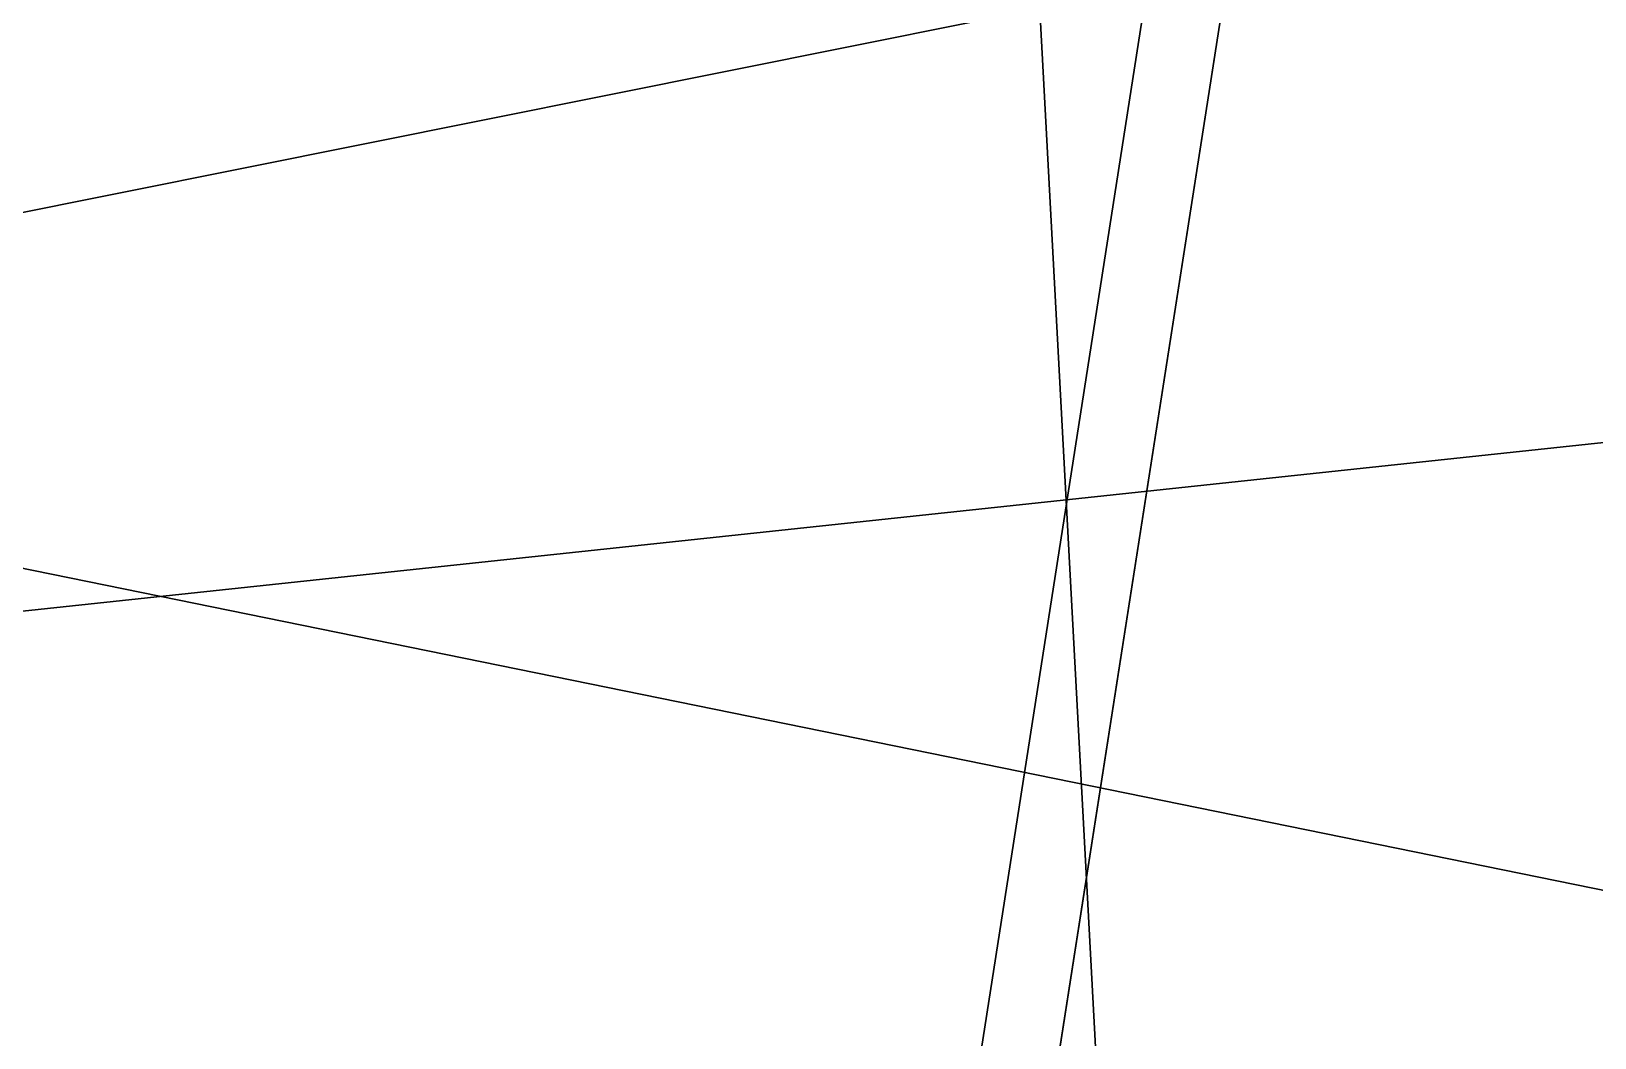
# Model space of a CAD drawing. Header units: metres. Extents: x 503497 to 504361, y 6966567 to 6966857.
# Drawn here: x 504124.1169 to 504124.6152, y 6966696.5598 to 6966696.8807 of the extents above; entities that cross this region are included whole.
import ezdxf

# ---------------------------------------------------------------- set-up
doc = ezdxf.new("R2010")
doc.units = ezdxf.units.M

msp = doc.modelspace()

# ---------------------------------------------------------------- linework, layer by layer
at = {"layer": 'SHADOW_APPROVED_20260111T072000'}
for points in [[(504158.2689, 6966700.4901), (504156.6455, 6966690.0834), (504077.0011, 6966706.3054), (504078.6245, 6966716.7121), (504158.2689, 6966700.4901)], [(504156.6455, 6966690.0834), (504137.1539, 6966693.1239), (504057.5095, 6966709.3459), (504077.0011, 6966706.3054), (504156.6455, 6966690.0834)]]:
    msp.add_lwpolyline(points, close=True, dxfattribs=at)
at = {"layer": 'SHADOW_APPROVED_20260621T120000'}
for points in [[(504124.1841, 6966701.6081), (504124.6865, 6966701.7525), (504127.3075, 6966653.0797), (504126.8051, 6966652.9353), (504124.1841, 6966701.6081)], [(504123.6735, 6966701.1907), (504124.1841, 6966701.6081), (504126.8051, 6966652.9353), (504126.2945, 6966652.5179), (504123.6735, 6966701.1907)]]:
    msp.add_lwpolyline(points, close=True, dxfattribs=at)
at = {"layer": 'SHADOW_APPROVED_20261221T090000'}
for points in [[(504106.9225, 6966712.3823), (504110.9881, 6966711.7481), (504110.808, 6966710.5936), (504121.1143, 6966708.986), (504120.2192, 6966703.2472), (504125.3389, 6966702.4486), (504123.7155, 6966692.0419), (504104.2239, 6966695.0824), (504106.9225, 6966712.3823)], [(504158.2689, 6966700.4901), (504156.6455, 6966690.0834), (504123.7155, 6966692.0419), (504125.3389, 6966702.4486), (504158.2689, 6966700.4901)]]:
    msp.add_lwpolyline(points, close=True, dxfattribs=at)
at = {"layer": 'SHADOW_APPROVED_20261221T150000'}
for points in [[(504122.7613, 6966696.5515), (504123.3955, 6966700.6171), (504161.0894, 6966704.6374), (504160.4552, 6966700.5718), (504122.7613, 6966696.5515)], [(504125.6223, 6966696.1052), (504122.7613, 6966696.5515), (504160.4552, 6966700.5718), (504163.3162, 6966700.1255), (504125.6223, 6966696.1052)]]:
    msp.add_lwpolyline(points, close=True, dxfattribs=at)
at = {"layer": 'SHADOW_APPROVED_20261221T160000'}
for points in [[(504122.7613, 6966696.5515), (504123.3955, 6966700.6171), (504182.9573, 6966712.5689), (504182.3231, 6966708.5033), (504122.7613, 6966696.5515)], [(504125.6223, 6966696.1052), (504122.7613, 6966696.5515), (504182.3231, 6966708.5033), (504185.1841, 6966708.057), (504125.6223, 6966696.1052)]]:
    msp.add_lwpolyline(points, close=True, dxfattribs=at)
at = {"layer": 'SHADOW_COMPARATOR_RL48_20260621T120000'}
for points in [[(504124.1841, 6966701.6081), (504124.6865, 6966701.7525), (504126.3208, 6966671.4027), (504125.8184, 6966671.2583), (504124.1841, 6966701.6081)], [(504123.6735, 6966701.1907), (504124.1841, 6966701.6081), (504125.8184, 6966671.2583), (504125.3078, 6966670.8409), (504123.6735, 6966701.1907)]]:
    msp.add_lwpolyline(points, close=True, dxfattribs=at)
at = {"layer": 'SHADOW_COMPARATOR_RL48_20261221T120000'}
msp.add_lwpolyline([(504168.7414, 6966681.4706), (504126.0606, 6966688.1283), (504127.0393, 6966694.4024), (504124.1783, 6966694.8487), (504124.8125, 6966698.9143), (504125.0905, 6966699.4879), (504125.6011, 6966699.9053), (504126.1035, 6966700.0497), (504127.8849, 6966699.8233), (504128.0519, 6966700.894), (504127.2734, 6966701.0669), (504126.8388, 6966701.3575), (504126.4795, 6966701.9105), (504126.3853, 6966702.4051), (504127.3524, 6966708.7153), (504129.2263, 6966708.423), (504129.7744, 6966711.9365), (504142.2724, 6966709.987), (504142.2724, 6966709.987), (504142.1889, 6966709.4516), (504145.6021, 6966708.9192), (504145.9831, 6966711.3619), (504154.5996, 6966710.0178)], dxfattribs=at)
msp.add_lwpolyline([(504122.7613, 6966696.5515), (504123.3955, 6966700.6171), (504124.8125, 6966698.9143), (504124.1783, 6966694.8487), (504122.7613, 6966696.5515)], close=True, dxfattribs=at)
at = {"layer": 'SHADOW_COMPARATOR_RL48_20261221T150000'}
for points in [[(504122.7613, 6966696.5515), (504123.3955, 6966700.6171), (504146.8994, 6966703.124), (504146.2652, 6966699.0584), (504122.7613, 6966696.5515)], [(504125.6223, 6966696.1052), (504122.7613, 6966696.5515), (504146.2652, 6966699.0584), (504149.1262, 6966698.6121), (504125.6223, 6966696.1052)]]:
    msp.add_lwpolyline(points, close=True, dxfattribs=at)
at = {"layer": 'SHADOW_COMPARATOR_RL48_20261221T160000'}
for points in [[(504122.7613, 6966696.5515), (504123.3955, 6966700.6171), (504160.5351, 6966708.0696), (504159.9009, 6966704.004), (504122.7613, 6966696.5515)], [(504125.6223, 6966696.1052), (504122.7613, 6966696.5515), (504159.9009, 6966704.004), (504162.7619, 6966703.5577), (504125.6223, 6966696.1052)]]:
    msp.add_lwpolyline(points, close=True, dxfattribs=at)

doc.saveas('drawing.dxf')
